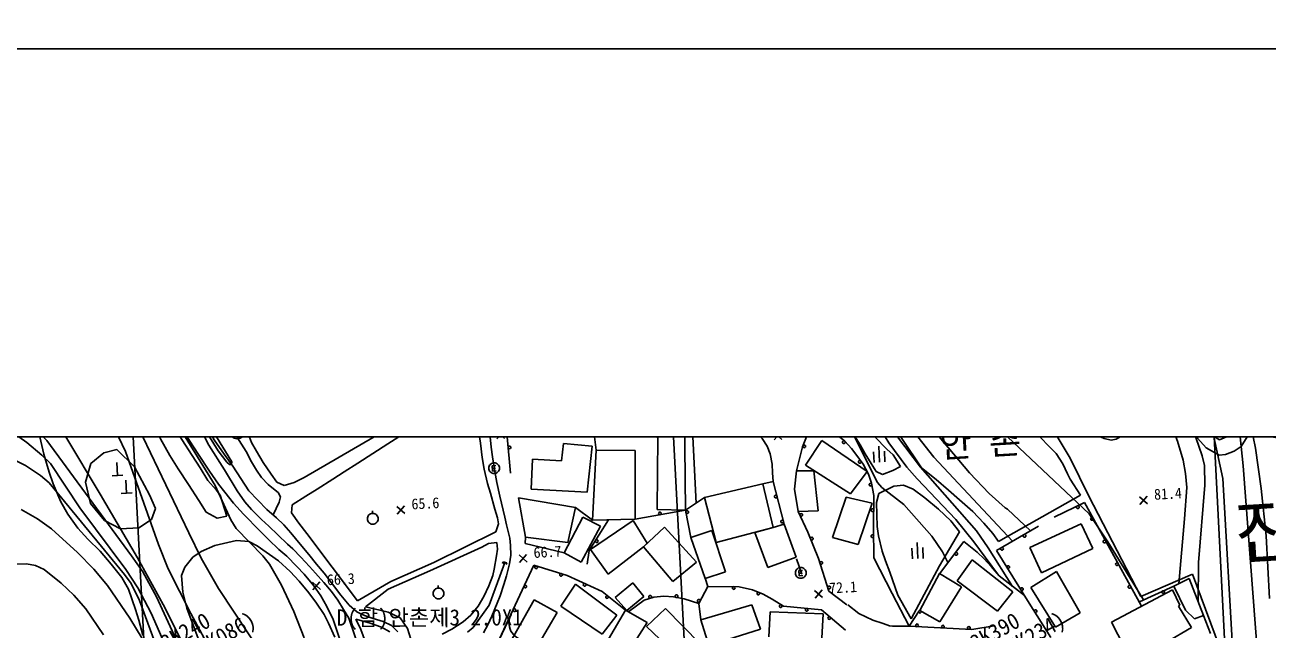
# Model space of a CAD drawing. Header units: millimetres. Extents: x 9574 to 10370, y 1103 to 1809.
# Drawn here: x 9975.1 to 10205.5, y 1511.5 to 1623.5 of the extents above; entities that cross this region are included whole.
import ezdxf
from ezdxf.xclip import XClip

# ---------------------------------------------------------------- set-up
doc = ezdxf.new("R2010")
doc.units = ezdxf.units.MM
doc.header["$LTSCALE"] = 10
doc.header["$MEASUREMENT"] = 0
doc.header["$XCLIPFRAME"] = 2
doc.layers.add('TX-PAPR', color=2, linetype='Continuous', plot=False)
doc.layers.add('TZ-BASE', color=253, linetype='Continuous')
doc.styles.add('GR', font='GulimChe.ttf')
doc.styles.add('HANA', font='GulimChe.ttf')

# ---------------------------------------------------------------- blocks, each defined once
blk = doc.blocks.new('JD-SDKSDK43SA')
at = {"layer": 'TZ-BASE'}
for p, q in [((552.29, -218.64), (524.84, 307.02)), ((452.42, -223.85), (424.97, 301.81)), ((352.56, -229.07), (325.11, 296.59)), ((525.26, 89.4, 81), (530.17, 74.19, 81)), ((401.22, 87.3, 65.18), (381.32, 74.99, 65.18)), ((420.9, 86.2, 71.39), (422.46, 72.57, 71.39)), ((513.79, 60.78, 81), (487.09, 85.87, 81)), ((528.72, 87.44, 80), (533.57, 74.88, 80)), ((334.61, 83.1, 68), (346.99, 57.24, 68)), ((441.02, 62.76, 71.78), (439.85, 84.29, 71.78)), ((438.95, 81.47, 71.87), (438.89, 73.19, 71.87)), ((486.69, 74.18, 80), (481.6, 80.7, 80)), ((321.19, 79.96, 70), (330.56, 64.38, 70)), ((354.96, 70.41, 65), (349.91, 78.61, 65)), ((433.87, 74.89, 71.87), (423.4, 79.37, 71.87)), ((516.57, 74.7, 82), (506.74, 79.22, 82)), ((538.58, 67.28, 79), (535.86, 80.02, 79)), ((543.36, 79.16, 77), (544.62, 72.91, 77)), ((314, 76.07, 72), (316.98, 73.97, 72)), ((317.91, 77.12, 71), (320.67, 74.35, 71)), ((318.93, 77.13, 73.34), (320.12, 71.79, 73.34)), ((332.95, 77.12, 69), (335.28, 72.31, 69)), ((341.73, 74.62, 67.02), (340.23, 77.7, 67.02)), ((344.41, 76.69, 67.02), (345.69, 74.51, 67.02)), ((345.26, 76.66, 67), (351.85, 66.02, 67)), ((350.71, 73.48, 65.67), (348.38, 77.74, 65.67)), ((349.49, 77.02, 65), (352.44, 72.44, 65)), ((349.98, 77.35, 66.16), (351.69, 74.43, 66.16)), ((353.48, 76.83, 65), (355.03, 74.98, 65)), ((358.25, 74.95, 65.18), (358.74, 76.16, 65.18)), ((383.89, 73.7, 65.82), (388.2, 76.45, 65.82)), ((400.66, 76.69, 65.82), (401.01, 73.86, 65.82)), ((404.01, 76.05, 66.44), (405.5, 74.71, 66.44)), ((404.09, 74.64, 66.44), (405.43, 76.12, 66.44)), ((476.72, 73.91, 77), (474.22, 77.83, 77)), ((482.56, 69.42, 78), (477.17, 76.51, 78)), ((479.08, 74.67, 81.16), (477.91, 76.94, 81.16)), ((479.89, 77.76, 79), (485.04, 71.22, 79)), ((507.07, 76.14, 79.53), (508.08, 74.75, 79.53)), ((533.87, 74.78, 79.53), (532.9, 76.39, 79.53)), ((541.43, 78.28, 78), (542.35, 69.67, 78)), ((316.98, 73.97, 72), (319.73, 71.64, 72)), ((320.67, 74.35, 71), (336.36, 52.97, 71)), ((343.49, 71.58, 67.02), (341.73, 74.62, 67.02)), ((345.69, 74.51, 67.02), (347.62, 71.58, 67.02)), ((346.06, 75.98, 67), (347.18, 74.23, 67)), ((347.18, 74.23, 67), (348.64, 71.9, 67)), ((351.69, 74.43, 66.16), (353.54, 71.79, 66.16)), ((355.03, 74.98, 65), (355.38, 74.79, 65)), ((355.38, 74.79, 65), (355.91, 74.66, 65)), ((355.64, 75.42, 65.36), (357.63, 72.31, 65.36)), ((355.91, 74.66, 65), (356.53, 74.75, 65)), ((356.53, 74.75, 65), (357.27, 75.2, 65)), ((358.6, 73.97, 65.18), (358.25, 74.95, 65.18)), ((359.55, 72.38, 65.18), (358.6, 73.97, 65.18)), ((381.32, 74.99, 65.18), (368.38, 67.47, 65.18)), ((401.01, 73.86, 65.82), (401.34, 71.16, 65.82)), ((402.78, 75.35, 68.71), (403.01, 73.1, 68.71)), ((406.62, 68.27, 71.39), (405.94, 75.52, 71.39)), ((416.04, 70.58, 69.67), (416.43, 73.79, 69.67)), ((416.43, 73.79, 69.67), (421.75, 73.29, 69.67)), ((433.77, 61.56, 71.87), (433.87, 74.89, 71.87)), ((451.88, 76.02, 73.67), (453.22, 74.72, 73.67)), ((453.22, 74.72, 73.67), (454.14, 73.29, 73.67)), ((455.37, 75.86, 73.1), (456.85, 74.52, 73.1)), ((455.44, 74.44, 73.1), (456.78, 75.93, 73.1)), ((460.72, 73.16, 76.21), (461.51, 75.09, 76.21)), ((464.27, 74.3, 76.77), (461.27, 69.78, 76.77)), ((472.67, 68.57, 76.77), (464.27, 74.3, 76.77)), ((467.35, 75.18, 76.21), (468.56, 74.18, 76.21)), ((468.56, 74.18, 76.21), (469.8, 72.86, 76.21)), ((474.62, 66.53, 76), (470.22, 75.24, 76)), ((471.4, 73.5, 76.8), (470.25, 75.36, 76.8)), ((473.82, 75.28, 76.8), (476.34, 72.72, 76.8)), ((480.01, 69.4, 77), (476.72, 73.91, 77)), ((482.73, 69.26, 81.16), (479.08, 74.67, 81.16)), ((491.65, 68.33, 80), (486.69, 74.18, 80)), ((504.67, 75.01, 81.16), (506.46, 73.16, 81.16)), ((508.08, 74.75, 79.53), (509.2, 72.93, 79.53)), ((517.92, 74.42, 82), (516.57, 74.7, 82)), ((518.82, 74.55, 82), (517.92, 74.42, 82)), ((519.59, 75.02, 82), (518.82, 74.55, 82)), ((530.17, 74.19, 81), (531.23, 70.69, 81)), ((533.57, 74.88, 80), (534.76, 71.52, 80)), ((535.53, 72.95, 79.53), (533.87, 74.78, 79.53)), ((535.52, 75.89, 75.55), (537.98, 74.45, 75.55)), ((537.98, 74.45, 75.55), (539.28, 75, 75.55)), ((543.15, 75.08, 79.53), (542.01, 73.23, 79.53)), ((319.73, 71.64, 72), (321.33, 70.06, 72)), ((320.12, 71.79, 73.34), (321.11, 68.46, 73.34)), ((331.23, 72.05, 69.07), (328.83, 70.08, 69.07)), ((333.62, 72.69, 69.07), (331.23, 72.05, 69.07)), ((336.92, 69.47, 69.07), (333.62, 72.69, 69.07)), ((335.28, 72.31, 69), (341.35, 55.05, 69)), ((345.02, 69.06, 67.02), (343.49, 71.58, 67.02)), ((347.62, 71.58, 67.02), (349.07, 69.25, 67.02)), ((348.64, 71.9, 67), (350.81, 68.63, 67)), ((353.57, 68.91, 65.67), (350.71, 73.48, 65.67)), ((352.44, 72.44, 65), (354.05, 70.34, 65)), ((353.54, 71.79, 66.16), (355.13, 69.56, 66.16)), ((357.63, 72.31, 65.36), (358.59, 70.4, 65.36)), ((360.78, 70.26, 65.18), (359.55, 72.38, 65.18)), ((378.3, 70.14, 65.82), (383.89, 73.7, 65.82)), ((403.01, 73.1, 68.71), (403.25, 71.28, 68.71)), ((421.75, 73.29, 69.67), (420.81, 64.77, 69.67)), ((421.78, 59.57, 71.39), (422.46, 72.57, 71.39)), ((422.46, 72.57, 71.39), (429.68, 72.46, 71.39)), ((429.68, 72.46, 71.39), (429.71, 59.76, 71.39)), ((438.89, 73.19, 71.87), (439.02, 61.46, 71.87)), ((454.14, 73.29, 73.67), (454.69, 71.86, 73.67)), ((454.69, 71.86, 73.67), (455.11, 69.94, 73.67)), ((459.6, 68.72, 76.21), (460.72, 73.16, 76.21)), ((469.8, 72.86, 76.21), (470.8, 71.57, 76.21)), ((470.8, 71.57, 76.21), (471.94, 69.92, 76.21)), ((472.34, 71.85, 76.8), (471.4, 73.5, 76.8)), ((473.4, 70.05, 76.8), (472.34, 71.85, 76.8)), ((473.98, 70.26, 76.33), (473.87, 72.25, 76.33)), ((474.82, 73.3, 76.33), (474.98, 70.31, 76.33)), ((475.98, 70.36, 76.33), (475.87, 72.36, 76.33)), ((476.34, 72.72, 76.8), (477.5, 71.7, 76.8)), ((477.5, 71.7, 76.8), (478.83, 69.5, 76.8)), ((506.46, 73.16, 81.16), (507.68, 71.9, 81.16)), ((507.68, 71.9, 81.16), (508.97, 70.02, 81.16)), ((509.2, 72.93, 79.53), (510.32, 71.05, 79.53)), ((534.76, 71.52, 80), (535.17, 69.73, 80)), ((537.88, 71.61, 79.53), (535.53, 72.95, 79.53)), ((539.06, 71.73, 79.53), (537.88, 71.61, 79.53)), ((540.68, 72.37, 79.53), (539.06, 71.73, 79.53)), ((542.01, 73.23, 79.53), (540.68, 72.37, 79.53)), ((544.62, 72.91, 77), (545.72, 65.44, 77)), ((314.65, 70.72, 73), (316.7, 69.72, 73)), ((316.7, 69.72, 73), (319.49, 67.83, 73)), ((321.33, 70.06, 72), (326.81, 61.87, 72)), ((328.83, 70.08, 69.07), (327.84, 66.59, 69.07)), ((333.78, 67.86, 69.6), (333.66, 70.26, 69.6)), ((339.68, 64.3, 69.07), (336.92, 69.47, 69.07)), ((349.07, 69.25, 67.02), (350.51, 66.94, 67.02)), ((354.05, 70.34, 65), (354.52, 69.9, 65)), ((354.52, 69.9, 65), (354.87, 69.91, 65)), ((354.87, 69.91, 65), (354.96, 70.41, 65)), ((355.13, 69.56, 66.16), (356.63, 67.27, 66.16)), ((358.59, 70.4, 65.36), (359.53, 68.85, 65.36)), ((362.22, 68.08, 65.18), (360.78, 70.26, 65.18)), ((375.79, 68.54, 65.82), (378.3, 70.14, 65.82)), ((401.34, 71.16, 65.82), (401.72, 69, 65.82)), ((403.87, 69.68, 66.49), (403.21, 69.64, 66.49)), ((403.21, 69.64, 66.49), (403.26, 68.68, 66.49)), ((403.81, 69.19, 66.49), (403.23, 69.16, 66.49)), ((403.25, 71.28, 68.71), (403.71, 68.6, 68.71)), ((410.43, 65.32, 69.67), (410.66, 70.85, 69.67)), ((410.66, 70.85, 69.67), (416.04, 70.58, 69.67)), ((455.11, 69.94, 73.67), (455.15, 68.35, 73.67)), ((461.27, 69.78, 76.77), (469.6, 64.45, 76.77)), ((471.94, 69.92, 76.21), (472.95, 68.08, 76.21)), ((474.38, 68.59, 76.8), (473.4, 70.05, 76.8)), ((478.83, 69.5, 76.8), (477.41, 68.75, 76.8)), ((481.95, 67.22, 77), (480.01, 69.4, 77)), ((492.92, 57.59, 78), (482.56, 69.42, 78)), ((485.47, 67.12, 81.16), (482.73, 69.26, 81.16)), ((485.04, 71.22, 79), (499.6, 55.68, 79)), ((508.97, 70.02, 81.16), (509.79, 68.18, 81.16)), ((510.32, 71.05, 79.53), (513.77, 64.02, 79.53)), ((531.23, 70.69, 81), (531.69, 68.2, 81)), ((535.17, 69.73, 80), (535.24, 66.04, 80)), ((542.35, 69.67, 78), (545.82, 24.39, 78)), ((319.49, 67.83, 73), (321.1, 66.51, 73)), ((321.11, 68.46, 73.34), (321.87, 66.31, 73.34)), ((332.79, 67.81, 69.6), (334.78, 67.92, 69.6)), ((335.46, 64.57, 69.8), (335.33, 66.97, 69.8)), ((346.92, 66.16, 67.02), (345.02, 69.06, 67.02)), ((350.51, 66.94, 67.02), (352.08, 65.18, 67.02)), ((350.81, 68.63, 67), (352.5, 66.26, 67)), ((355.93, 65.04, 65.67), (353.57, 68.91, 65.67)), ((356.63, 67.27, 66.16), (358.12, 65.01, 66.16)), ((359.53, 68.85, 65.36), (360.47, 67.5, 65.36)), ((360.47, 67.5, 65.36), (361.68, 66.2, 65.36)), ((363.31, 66.63, 65.18), (362.22, 68.08, 65.18)), ((368.38, 67.47, 65.18), (366.49, 66.58, 65.18)), ((370.76, 65.32, 65.82), (373.7, 67.18, 65.82)), ((373.7, 67.18, 65.82), (375.79, 68.54, 65.82)), ((401.72, 69, 65.82), (402.35, 66.4, 65.82)), ((403.26, 68.68, 66.49), (403.92, 68.72, 66.49)), ((403.71, 68.6, 68.71), (404.08, 66.57, 68.71)), ((455.15, 68.35, 73.67), (455.28, 66.76, 73.67)), ((459.19, 65.34, 76.21), (459.6, 68.72, 76.21)), ((459.6, 68.72, 76.21), (462.82, 68.7, 76.21)), ((462.82, 68.7, 76.21), (463.62, 61.28, 76.21)), ((469.6, 64.45, 76.77), (472.67, 68.57, 76.77)), ((472.95, 68.08, 76.21), (473.51, 66.42, 76.21)), ((475.51, 68.02, 76.8), (474.38, 68.59, 76.8)), ((477.41, 68.75, 76.8), (475.51, 68.02, 76.8)), ((489.13, 59.68, 77), (481.95, 67.22, 77)), ((487.73, 65.11, 81.16), (485.47, 67.12, 81.16)), ((495.32, 64.49, 80), (491.65, 68.33, 80)), ((509.79, 68.18, 81.16), (510.33, 67.2, 81.16)), ((510.33, 67.2, 81.16), (512.22, 64.18, 81.16)), ((531.69, 68.2, 81), (531.89, 65.66, 81)), ((540.64, 31.55, 79), (538.58, 67.28, 79)), ((321.1, 66.51, 73), (335.06, 49.53, 73)), ((321.87, 66.31, 73.34), (323.29, 62.99, 73.34)), ((327.84, 66.59, 69.07), (328.74, 62.68, 69.07)), ((334.46, 64.52, 69.8), (336.46, 64.63, 69.8)), ((348.82, 63.2, 67.02), (346.92, 66.16, 67.02)), ((351.85, 66.02, 67), (354.8, 59.62, 67)), ((352.08, 65.18, 67.02), (352.82, 64.19, 67.02)), ((352.5, 66.26, 67), (353.66, 64.79, 67)), ((353.66, 64.79, 67), (355.28, 62.73, 67)), ((357.38, 62.97, 65.67), (355.93, 65.04, 65.67)), ((358.12, 65.01, 66.16), (359.76, 63.29, 66.16)), ((361.68, 66.2, 65.36), (362.65, 65.39, 65.36)), ((362.65, 65.39, 65.36), (363.57, 64.68, 65.36)), ((364.68, 66.02, 65.18), (363.31, 66.63, 65.18)), ((363.57, 64.68, 65.36), (363.98, 63.9, 65.36)), ((366.49, 66.58, 65.18), (364.68, 66.02, 65.18)), ((368.64, 64.04, 65.82), (370.76, 65.32, 65.82)), ((402.35, 66.4, 65.82), (402.87, 64.56, 65.82)), ((402.87, 64.56, 65.82), (403.69, 61.64, 65.82)), ((404.08, 66.57, 68.71), (404.64, 64.03, 68.71)), ((420.81, 64.77, 69.67), (410.43, 65.32, 69.67)), ((453.38, 66.28, 73.67), (442.57, 63.79, 73.67)), ((453.38, 66.28, 73.67), (455.28, 66.76, 73.67)), ((455.27, 58.21, 73.67), (453.38, 66.28, 73.67)), ((455.28, 66.76, 73.67), (457.33, 58.82, 73.67)), ((459.88, 61.21, 76.21), (459.19, 65.34, 76.21)), ((473.51, 66.42, 76.21), (473.94, 64.15, 76.21)), ((474.85, 64.54, 75.02), (474.42, 62.83, 75.02)), ((475.41, 65.62, 76), (474.62, 66.53, 76)), ((477.63, 65.86, 75.02), (474.85, 64.54, 75.02)), ((479.47, 62.46, 76), (475.41, 65.62, 76)), ((479.39, 66.05, 75.02), (477.63, 65.86, 75.02)), ((481.21, 65.35, 75.02), (479.39, 66.05, 75.02)), ((483.39, 63.73, 75.02), (481.21, 65.35, 75.02)), ((489.78, 63.34, 81.16), (487.73, 65.11, 81.16)), ((531.89, 65.66, 81), (531.5, 59.81, 81)), ((535.24, 66.04, 80), (534.06, 51.73, 80)), ((545.72, 65.44, 77), (546.62, 56.69, 77)), ((323.29, 62.99, 73.34), (324.55, 60.72, 73.34)), ((328.74, 62.68, 69.07), (331.36, 59.52, 69.07)), ((330.56, 64.38, 70), (337.45, 52.6, 70)), ((340.82, 61.75, 69.07), (339.68, 64.3, 69.07)), ((350.23, 61.09, 67.02), (348.82, 63.2, 67.02)), ((352.82, 64.19, 67.02), (354.01, 60.33, 67.02)), ((355.28, 62.73, 67), (357.1, 60.69, 67)), ((358.62, 61.56, 65.67), (357.38, 62.97, 65.67)), ((359.76, 63.29, 66.16), (361.46, 61.53, 66.16)), ((363.7, 62.9, 65.36), (362.59, 60.58, 65.36)), ((363.98, 63.9, 65.36), (363.7, 62.9, 65.36)), ((365.99, 60.92, 65.82), (366.12, 62.4, 65.82)), ((366.12, 62.4, 65.82), (368.64, 64.04, 65.82)), ((385.62, 60.72, 65.65), (386.96, 62.21, 65.65)), ((404.64, 64.03, 68.71), (405.56, 60.14, 68.71)), ((408.07, 63.69, 69.42), (409.35, 56.43, 69.42)), ((418.65, 61.94, 69.42), (408.07, 63.69, 69.42)), ((439.02, 61.44, 72.19), (442.57, 63.79, 72.19)), ((442.57, 63.79, 73.67), (444.72, 55.44, 73.67)), ((466.28, 56.38, 76.31), (468.79, 63.87, 76.31)), ((468.79, 63.87, 76.31), (473.62, 62.7, 76.31)), ((473.62, 62.7, 76.31), (471, 55.05, 76.31)), ((473.94, 64.15, 76.21), (473.88, 58.15, 76.21)), ((474.42, 62.83, 75.02), (474.54, 58.41, 75.02)), ((484.69, 56.62, 76), (479.47, 62.46, 76)), ((485.91, 61.6, 75.02), (483.39, 63.73, 75.02)), ((492.26, 61.21, 81.16), (489.78, 63.34, 81.16)), ((498.27, 61.89, 80), (495.32, 64.49, 80)), ((512.22, 64.18, 81.16), (497.05, 55.66, 81.16)), ((507.32, 60.12, 80.99), (512.94, 62.86, 80.99)), ((512.94, 62.86, 80.99), (523.47, 43.81, 80.99)), ((513.77, 64.02, 79.53), (523.37, 45.44, 79.53)), ((523.15, 63.92, 81.44), (524.64, 62.59, 81.44)), ((523.22, 62.51, 81.44), (524.56, 64, 81.44)), ((315.95, 61.58, 74), (318.92, 59.86, 74)), ((324.55, 60.72, 73.34), (326.41, 58.11, 73.34)), ((326.81, 61.87, 72), (335.32, 50.45, 72)), ((340.1, 59.71, 69.07), (340.82, 61.75, 69.07)), ((352.24, 59.94, 67.02), (350.23, 61.09, 67.02)), ((354.01, 60.33, 67.02), (352.24, 59.94, 67.02)), ((357.1, 60.69, 67), (360.14, 57.61, 67)), ((360.48, 59.72, 65.67), (358.62, 61.56, 65.67)), ((361.46, 61.53, 66.16), (363.24, 60.03, 66.16)), ((363.24, 60.03, 66.16), (364.59, 58.75, 66.16)), ((367.4, 59, 65.82), (365.99, 60.92, 65.82)), ((381, 61.34, 65.56), (381.02, 60.84, 65.56)), ((385.55, 62.14, 65.65), (387.03, 60.8, 65.65)), ((403.69, 61.64, 65.82), (404.21, 60.04, 65.82)), ((404.21, 60.04, 65.82), (404.39, 58.91, 65.82)), ((405.56, 60.14, 68.71), (405.88, 58.71, 68.71)), ((419.98, 60.13, 69.33), (416.54, 53.55, 69.33)), ((417.2, 55.48, 69.42), (418.65, 61.94, 69.42)), ((421.78, 59.57, 69.42), (418.65, 61.94, 69.42)), ((423.29, 58.47, 69.33), (419.98, 60.13, 69.33)), ((439.02, 61.46, 71.87), (429.71, 59.76, 71.87)), ((439.02, 61.46, 71.87), (433.77, 61.56, 71.87)), ((440.01, 56.35, 72.19), (439.02, 61.44, 72.19)), ((463.62, 61.28, 76.21), (459.88, 61.21, 76.21)), ((461.69, 57.34, 76.21), (459.88, 61.21, 76.21)), ((488.16, 59.47, 75.02), (485.91, 61.6, 75.02)), ((494.3, 59, 81.16), (492.26, 61.21, 81.16)), ((498.66, 61.6, 80), (498.27, 61.89, 80)), ((502.97, 57.61, 80), (498.66, 61.6, 80)), ((517.26, 55.6, 81), (513.79, 60.78, 81)), ((318.92, 59.86, 74), (321.52, 58, 74)), ((321.52, 58, 74), (326.34, 53.61, 74)), ((326.41, 58.11, 73.34), (328.29, 56.09, 73.34)), ((331.36, 59.52, 69.07), (334.34, 57.97, 69.07)), ((334.34, 57.97, 69.07), (337.71, 58.18, 69.07)), ((337.71, 58.18, 69.07), (340.1, 59.71, 69.07)), ((354.8, 59.62, 67), (355.79, 58.02, 67)), ((355.79, 58.02, 67), (360.68, 52.99, 67)), ((360.14, 57.61, 67), (361.78, 55.99, 67)), ((361.82, 58.45, 65.67), (360.48, 59.72, 65.67)), ((363.5, 56.86, 65.67), (361.82, 58.45, 65.67)), ((364.59, 58.75, 66.16), (365.89, 57.24, 66.16)), ((368.86, 57.1, 65.82), (367.4, 59, 65.82)), ((404.39, 58.91, 65.82), (403.85, 57.43, 65.82)), ((405.88, 58.71, 68.71), (406.46, 56.27, 68.71)), ((419.68, 51.78, 69.33), (423.29, 58.47, 69.33)), ((421.2, 53.99, 69.02), (424.77, 59.64, 69.02)), ((421.43, 54.17, 70.06), (429.31, 59.53, 70.06)), ((429.71, 59.76, 71.39), (421.78, 59.57, 71.39)), ((429.31, 59.53, 70.06), (431.94, 55.33, 70.06)), ((435.12, 58.31, 70.06), (431.22, 54.66, 70.06)), ((441.05, 51.82, 70.06), (435.12, 58.31, 70.06)), ((443.89, 57.65, 72.19), (440.01, 56.35, 72.19)), ((446.45, 50.02, 72.19), (443.89, 57.65, 72.19)), ((444.72, 55.44, 73.67), (455.27, 58.21, 73.67)), ((451.89, 57.32, 73.67), (455.27, 58.21, 73.67)), ((455.27, 58.21, 73.67), (457.33, 58.82, 73.67)), ((457.33, 58.82, 73.67), (459.54, 52.75, 73.67)), ((473.88, 58.15, 76.21), (473.94, 52.61, 76.21)), ((474.54, 58.41, 75.02), (474.8, 56.67, 75.02)), ((489.8, 57.43, 75.02), (488.16, 59.47, 75.02)), ((492.43, 55.56, 77), (489.13, 59.68, 77)), ((495.08, 54.48, 78), (492.92, 57.59, 78)), ((495.94, 57.13, 81.16), (494.3, 59, 81.16)), ((496.64, 53.97, 80.78), (504.46, 58.47, 80.78)), ((512.35, 58.89, 81.19), (502.83, 54.5, 81.19)), ((514.47, 54.35, 81.19), (512.35, 58.89, 81.19)), ((531.5, 59.81, 81), (530.42, 47.82, 81)), ((328.29, 56.09, 73.34), (330.54, 53.83, 73.34)), ((346.99, 57.24, 68), (349.27, 52.58, 68)), ((351.83, 54.9, 68.31), (355.85, 55.8, 68.31)), ((355.85, 55.8, 68.31), (358.09, 55.64, 68.31)), ((358.09, 55.64, 68.31), (359.68, 54.84, 68.31)), ((361.78, 55.99, 67), (363.67, 54.15, 67)), ((365.3, 55.16, 65.67), (363.5, 56.86, 65.67)), ((365.89, 57.24, 66.16), (367.62, 55.16, 66.16)), ((378.23, 44.66, 65.82), (368.86, 57.1, 65.82)), ((403.85, 57.43, 65.82), (392.41, 51.74, 65.82)), ((404.07, 55.46, 66.04), (402.53, 55.25, 66.04)), ((404.19, 54.21, 66.04), (404.07, 55.46, 66.04)), ((406.46, 56.27, 68.71), (406.62, 54.92, 68.71)), ((409.34, 55.29, 69.33), (409.35, 56.43, 69.33)), ((416.54, 53.55, 69.33), (409.34, 55.29, 69.33)), ((409.35, 56.43, 69.42), (417.2, 55.48, 69.42)), ((431.94, 55.33, 70.06), (431.22, 54.66, 70.06)), ((440.01, 56.35, 72.19), (442.66, 48.76, 72.19)), ((454.3, 50.85, 73.67), (451.89, 57.32, 73.67)), ((463.64, 52.51, 76.21), (461.69, 57.34, 76.21)), ((471, 55.05, 76.31), (466.28, 56.38, 76.31)), ((474.8, 56.67, 75.02), (475.49, 53.87, 75.02)), ((481.93, 55.45, 75.27), (482.08, 52.46, 75.27)), ((486.67, 53.74, 76), (484.69, 56.62, 76)), ((486.09, 49.68, 77.21), (490.62, 55.66, 77.21)), ((486.1, 51.12, 75.02), (489.8, 57.43, 75.02)), ((490.62, 55.66, 80.04), (493.08, 53.68, 80.04)), ((496.82, 49.66, 77), (492.43, 55.56, 77)), ((497.05, 55.66, 81.16), (495.94, 57.13, 81.16)), ((523.91, 44.81, 81), (517.26, 55.6, 81)), ((546.62, 56.69, 77), (547.22, 45.08, 77)), ((326.34, 53.61, 74), (329.39, 50.52, 74)), ((330.54, 53.83, 73.34), (332.62, 51.41, 73.34)), ((341.35, 55.05, 69), (343.19, 50.6, 69)), ((347.74, 52.71, 68.31), (349.3, 53.8, 68.31)), ((349.3, 53.8, 68.31), (351.83, 54.9, 68.31)), ((359.68, 54.84, 68.31), (363.62, 52.04, 68.31)), ((360.68, 52.99, 67), (361.94, 51.44, 67)), ((363.67, 54.15, 67), (365.12, 52.9, 67)), ((366.25, 54.3, 65.67), (365.3, 55.16, 65.67)), ((367.77, 52.73, 65.67), (366.25, 54.3, 65.67)), ((367.62, 55.16, 66.16), (369.22, 53.22, 66.16)), ((369.22, 53.22, 66.16), (370.66, 51.45, 66.16)), ((401.26, 54.59, 66.04), (391.65, 50.19, 66.04)), ((402.53, 55.25, 66.04), (401.26, 54.59, 66.04)), ((403.98, 52.96, 66.04), (404.19, 54.21, 66.04)), ((406.65, 53.1, 68.71), (406.43, 51.5, 68.71)), ((406.62, 54.92, 68.71), (406.65, 53.1, 68.71)), ((408.18, 53.16, 66.74), (409.66, 51.82, 66.74)), ((408.25, 51.75, 66.74), (409.59, 53.23, 66.74)), ((416.54, 53.55, 69.33), (419.68, 51.78, 69.33)), ((420.81, 51.42, 69.02), (421.2, 53.99, 69.02)), ((424.69, 49.56, 70.06), (421.43, 54.17, 70.06)), ((431.22, 54.66, 70.06), (424.69, 49.56, 70.06)), ((431.22, 54.66, 70.06), (436.65, 48.22, 70.06)), ((475.49, 53.87, 75.02), (476.1, 52.04, 75.02)), ((481.08, 52.41, 75.27), (480.98, 54.4, 75.27)), ((483.08, 52.51, 75.27), (482.98, 54.51, 75.27)), ((487.72, 51.65, 76), (486.67, 53.74, 76)), ((493.08, 53.68, 80.04), (494.34, 52.43, 80.04)), ((499.64, 47.32, 78), (495.08, 54.48, 78)), ((502.68, 44.22, 80.78), (496.64, 53.97, 80.78)), ((502.83, 54.5, 81.19), (504.97, 49.82, 81.19)), ((504.97, 49.82, 81.19), (514.47, 54.35, 81.19)), ((314.95, 51.46, 75), (316.9, 51.49, 75)), ((316.9, 51.49, 75), (318.57, 51.19, 75)), ((318.57, 51.19, 75), (320.18, 50.44, 75)), ((332.62, 51.41, 73.34), (334.57, 48.99, 73.34)), ((336.36, 52.97, 71), (338.44, 50, 71)), ((337.45, 52.6, 70), (342.25, 43.98, 70)), ((345.61, 49.32, 68.31), (346.22, 50.9, 68.31)), ((346.22, 50.9, 68.31), (347.74, 52.71, 68.31)), ((349.27, 52.58, 68), (352.46, 46.91, 68)), ((361.94, 51.44, 67), (364.19, 47.54, 67)), ((363.62, 52.04, 68.31), (365.78, 50.06, 68.31)), ((365.12, 52.9, 67), (367.02, 50.99, 67)), ((367.02, 50.99, 67), (368.35, 49.57, 67)), ((369.36, 51.03, 65.67), (367.77, 52.73, 65.67)), ((370.47, 49.79, 65.67), (369.36, 51.03, 65.67)), ((370.66, 51.45, 66.16), (372.04, 49.77, 66.16)), ((392.41, 51.74, 65.82), (384.4, 48.22, 65.82)), ((402.65, 43.88, 66.16), (405.3, 51.04, 66.16)), ((403.58, 50.52, 66.04), (403.98, 52.96, 66.04)), ((403.66, 35.65, 69.33), (410.91, 51.25, 69.33)), ((405.13, 51.57, 66.16), (405.23, 51.89, 66.16)), ((405.23, 51.89, 66.16), (405.9, 51.71, 66.16)), ((405.3, 51.04, 66.16), (405.56, 51.8, 66.16)), ((405.9, 51.71, 66.16), (405.81, 51.38, 66.16)), ((406.43, 51.5, 68.71), (405.86, 49.25, 68.71)), ((410.91, 51.25, 69.33), (417.12, 49.37, 69.33)), ((436.65, 48.22, 70.06), (441.05, 51.82, 70.06)), ((459.54, 52.75, 73.67), (454.3, 50.85, 73.67)), ((459.6, 52.45, 73.36), (460.56, 49.6, 73.36)), ((465.61, 46.42, 76.21), (463.64, 52.51, 76.21)), ((473.94, 52.61, 76.28), (477.29, 46.03, 76.28)), ((476.1, 52.04, 75.02), (476.86, 49.98, 75.02)), ((480.85, 41.33, 75.02), (486.1, 51.12, 75.02)), ((492.16, 52.24, 78.06), (489.34, 48.34, 78.06)), ((499.65, 46.31, 78.06), (492.16, 52.24, 78.06)), ((494.34, 52.43, 80.04), (495.67, 51.02, 80.04)), ((495.67, 51.02, 80.04), (497.15, 49.28, 80.04)), ((534.06, 51.73, 80), (534.02, 44.47, 80)), ((320.18, 50.44, 75), (323.33, 47.95, 75)), ((329.39, 50.52, 74), (331.91, 47.49, 74)), ((334.57, 48.99, 73.34), (335.83, 46.81, 73.34)), ((335.06, 49.53, 73), (336.33, 47.86, 73)), ((335.32, 50.45, 72), (337.55, 47.04, 72)), ((338.44, 50, 71), (340.98, 45.37, 71)), ((343.19, 50.6, 69), (347.34, 42.29, 69)), ((345.89, 46.27, 68.31), (345.61, 49.32, 68.31)), ((365.78, 50.06, 68.31), (367.44, 48.32, 68.31)), ((368.35, 49.57, 67), (370.14, 47.46, 67)), ((371.98, 48.05, 65.67), (370.47, 49.79, 65.67)), ((372.04, 49.77, 66.16), (373.6, 47.75, 66.16)), ((391.65, 50.19, 66.04), (383.94, 46.79, 66.04)), ((402.6, 47.42, 66.04), (403.3, 49.36, 66.04)), ((403.3, 49.36, 66.04), (403.58, 50.52, 66.04)), ((405.86, 49.25, 68.71), (405.39, 47.69, 68.71)), ((417.12, 49.37, 69.33), (423.59, 46.38, 69.33)), ((442.66, 48.76, 72.19), (446.45, 50.02, 72.19)), ((442.67, 48.85, 69.37), (443.19, 47.3, 69.37)), ((460.69, 50.28, 72.18), (460.03, 50.25, 72.18)), ((460.03, 50.25, 72.18), (460.08, 49.29, 72.18)), ((460.63, 49.8, 72.18), (460.05, 49.77, 72.18)), ((460.08, 49.29, 72.18), (460.74, 49.32, 72.18)), ((476.86, 49.98, 75.02), (478.35, 45.71, 75.02)), ((486.1, 49.72, 77.5), (482.47, 42.88, 77.5)), ((490.14, 47.24, 77.5), (486.1, 49.72, 77.5)), ((497.15, 49.28, 80.04), (501.82, 45.61, 80.04)), ((507.74, 50.09, 81.04), (503, 47.11, 81.04)), ((512.17, 42.44, 81.04), (507.74, 50.09, 81.04)), ((523.37, 45.44, 79.53), (532.95, 49.6, 79.53)), ((532.37, 48.77, 81.38), (529.49, 47.36, 81.38)), ((535, 41.92, 81.38), (532.37, 48.77, 81.38)), ((532.95, 49.6, 79.53), (539.31, 32.59, 79.53)), ((323.33, 47.95, 75), (325.71, 45.71, 75)), ((331.91, 47.49, 74), (336.05, 41.47, 74)), ((335.83, 46.81, 73.34), (337.09, 43.06, 73.34)), ((336.33, 47.86, 73), (337.88, 44.7, 73)), ((337.55, 47.04, 72), (340, 42.36, 72)), ((346.61, 43.28, 68.31), (345.89, 46.27, 68.31)), ((352.46, 46.91, 68), (364.7, 28.56, 68)), ((364.19, 47.54, 67), (366.43, 42.67, 67)), ((367.44, 48.32, 68.31), (369.23, 46.11, 68.31)), ((369.23, 46.11, 68.31), (370.66, 44.25, 68.31)), ((369.88, 48.1, 66.34), (371.36, 46.76, 66.34)), ((369.95, 46.69, 66.34), (371.29, 48.18, 66.34)), ((370.14, 47.46, 67), (371.46, 45.58, 67)), ((373.4, 46.41, 65.67), (371.98, 48.05, 65.67)), ((374.62, 44.76, 65.67), (373.4, 46.41, 65.67)), ((373.6, 47.75, 66.16), (375.16, 45.7, 66.16)), ((384.4, 48.22, 65.82), (378.23, 44.66, 65.82)), ((383.94, 46.79, 66.04), (379.71, 43.52, 66.04)), ((393.17, 47.51, 65.56), (393.19, 47.01, 65.56)), ((401.66, 45.44, 66.04), (402.6, 47.42, 66.04)), ((405.39, 47.69, 68.71), (404.67, 45.59, 68.71)), ((418.63, 47.75, 69.37), (415.92, 43.64, 69.37)), ((426.3, 42, 69.37), (418.63, 47.75, 69.37)), ((423.59, 46.38, 69.33), (427.93, 42.94, 69.33)), ((425.98, 45.26, 69.87), (429.24, 48.01, 69.87)), ((429.24, 48.01, 69.87), (431.31, 45.46, 69.87)), ((443.19, 47.3, 69.37), (441.51, 44.14, 69.37)), ((443.19, 47.3, 73.2), (448.95, 47.27, 73.2)), ((448.95, 47.27, 73.2), (451.44, 46.69, 73.2)), ((451.44, 46.69, 73.2), (453.41, 45.88, 73.2)), ((462.94, 46.58, 72.07), (464.43, 45.25, 72.07)), ((463.02, 45.17, 72.07), (464.35, 46.66, 72.07)), ((468.92, 43.94, 76.21), (465.61, 46.42, 76.21)), ((486.12, 40.78, 77.5), (490.14, 47.24, 77.5)), ((489.34, 48.34, 78.06), (496.82, 42.71, 78.06)), ((496.82, 42.71, 78.06), (499.65, 46.31, 78.06)), ((503, 47.11, 81.04), (507.56, 39.76, 81.04)), ((529.28, 46.71, 83.66), (517.96, 40.7, 83.66)), ((523.12, 44.44, 81.38), (529.49, 47.36, 81.38)), ((530.65, 43.83, 83.66), (529.28, 46.71, 83.66)), ((529.49, 47.36, 81.38), (531.66, 42.95, 81.38)), ((325.71, 45.71, 75), (327.9, 43.2, 75)), ((337.88, 44.7, 73), (346.64, 20.84, 73)), ((340.98, 45.37, 71), (344.96, 36.83, 71)), ((342.25, 43.98, 70), (345.84, 36.89, 70)), ((370.66, 44.25, 68.31), (372.05, 42.14, 68.31)), ((371.46, 45.58, 67), (372.59, 43.61, 67)), ((375.68, 43.07, 65.67), (374.62, 44.76, 65.67)), ((375.16, 45.7, 66.16), (376.71, 43.83, 66.16)), ((376.71, 43.83, 66.16), (378.14, 42.64, 66.16)), ((399.69, 39.74, 66.16), (402.65, 43.88, 66.16)), ((400.61, 43.68, 66.04), (401.66, 45.44, 66.04)), ((404.15, 44.2, 68.71), (403.13, 41.83, 68.71)), ((404.67, 45.59, 68.71), (404.15, 44.2, 68.71)), ((411.01, 44.82, 68.56), (406.01, 36.09, 68.56)), ((415.22, 42.48, 68.56), (411.01, 44.82, 68.56)), ((428.13, 42.84, 69.87), (425.98, 45.26, 69.87)), ((431.31, 45.46, 69.87), (428.13, 42.84, 69.87)), ((431.39, 44.75, 69.37), (428.54, 42.68, 69.37)), ((433.16, 45.36, 69.37), (431.39, 44.75, 69.37)), ((434.98, 45.49, 69.37), (433.16, 45.36, 69.37)), ((436.77, 45.37, 69.37), (434.98, 45.49, 69.37)), ((438.75, 45.03, 69.37), (436.77, 45.37, 69.37)), ((441.51, 44.14, 69.37), (438.75, 45.03, 69.37)), ((441.51, 44.14, 71.22), (441.89, 41.15, 71.22)), ((451.3, 43.94, 71.22), (441.89, 41.15, 71.22)), ((452.9, 39.4, 71.22), (451.3, 43.94, 71.22)), ((453.41, 45.88, 73.2), (455.07, 44.96, 73.2)), ((455.07, 44.96, 73.2), (457.17, 43.66, 73.2)), ((471.11, 42.3, 76.28), (469.11, 43.93, 76.28)), ((477.29, 46.03, 76.28), (480.48, 39.94, 76.28)), ((478.35, 45.71, 75.02), (480.85, 41.33, 75.02)), ((506.71, 37.85, 80.78), (502.68, 44.22, 80.78)), ((530.35, 43.65, 83.66), (530.65, 43.83, 83.66)), ((327.9, 43.2, 75), (331.2, 38.35, 75)), ((336.05, 41.47, 74), (338.32, 37.7, 74)), ((337.09, 43.06, 73.34), (337.73, 41.08, 73.34)), ((340, 42.36, 72), (343.3, 34.91, 72)), ((348.71, 37.69, 68.31), (346.61, 43.28, 68.31)), ((347.34, 42.29, 69), (351.52, 34.68, 69)), ((366.43, 42.67, 67), (368.35, 37.78, 67)), ((372.05, 42.14, 68.31), (372.84, 40.55, 68.31)), ((372.59, 43.61, 67), (373.72, 41.21, 67)), ((376.62, 41.46, 65.67), (375.68, 43.07, 65.67)), ((378.14, 42.64, 66.16), (379.57, 41.95, 66.16)), ((379.57, 41.95, 66.16), (381.16, 41.39, 66.16)), ((379.71, 43.52, 66.04), (381.33, 43.17, 66.04)), ((381.33, 43.17, 66.04), (383.94, 42.53, 66.04)), ((383.94, 42.53, 66.04), (386.18, 41.5, 66.04)), ((386.18, 41.5, 66.04), (387.5, 39.53, 66.04)), ((397.81, 40.76, 66.04), (399.24, 42.03, 66.04)), ((399.24, 42.03, 66.04), (400.61, 43.68, 66.04)), ((403.13, 41.83, 68.71), (402.42, 40.22, 68.71)), ((406.7, 42.15), (403.46, 35.2)), ((410.11, 33.82, 68.56), (415.22, 42.48, 68.56)), ((415.92, 43.64, 69.37), (423.58, 38.51, 69.37)), ((427.93, 42.94, 69.33), (422.17, 33.22, 69.33)), ((423.58, 38.51, 69.37), (426.3, 42, 69.37)), ((431.93, 40.64, 69.33), (427.93, 42.94, 69.33)), ((435.32, 43.22, 69.8), (431.82, 39.93, 69.8)), ((441.75, 36.72, 69.8), (435.32, 43.22, 69.8)), ((454.44, 37.96, 72.94), (454.73, 42.63, 72.94)), ((454.73, 42.63, 72.94), (464.52, 42.26, 72.94)), ((457.17, 43.66, 73.2), (464.24, 42.96, 73.2)), ((464.24, 42.96, 73.2), (468.7, 39.21, 73.2)), ((464.52, 42.26, 72.94), (464.29, 37.74, 72.94)), ((473.76, 41.1, 76.28), (471.11, 42.3, 76.28)), ((480.48, 39.94, 77.21), (482.29, 42.83, 77.21)), ((482.47, 42.88, 77.5), (486.12, 40.78, 77.5)), ((507.56, 39.76, 81.04), (512.17, 42.44, 81.04)), ((532.8, 39.69, 83.66), (530.35, 43.65, 83.66)), ((531.66, 42.95, 81.38), (533.36, 41.3, 81.38)), ((533.36, 41.3, 81.38), (535, 41.92, 81.38)), ((535, 41.92, 81.26), (536.33, 38.58, 81.26)), ((337.73, 41.08, 73.34), (338.48, 38.32, 73.34)), ((372.84, 40.55, 68.31), (374.03, 37.91, 68.31)), ((373.72, 41.21, 67), (375.03, 37.32, 67)), ((378.88, 34.88, 65.67), (376.62, 41.46, 65.67)), ((377.96, 41.28, 66.44), (378.85, 39.33, 66.44)), ((380.4, 40.57, 66.44), (377.96, 41.28, 66.44)), ((378.85, 39.33, 66.44), (379.72, 36.99, 66.44)), ((382.68, 39.81, 66.44), (380.4, 40.57, 66.44)), ((381.16, 41.39, 66.16), (382.98, 40.85, 66.16)), ((384.21, 38.93, 66.44), (382.68, 39.81, 66.44)), ((382.98, 40.85, 66.16), (384.52, 40.1, 66.16)), ((384.52, 40.1, 66.16), (385.73, 38.9, 66.16)), ((387.5, 39.53, 66.04), (388.14, 37.53, 66.04)), ((393.91, 38.49, 66.04), (395.72, 39.38, 66.04)), ((395.72, 39.38, 66.04), (397.81, 40.76, 66.04)), ((398.61, 38.83, 66.16), (399.69, 39.74, 66.16)), ((402.42, 40.22, 68.71), (401.58, 38.71, 68.71)), ((425.89, 31.24, 69.33), (431.93, 40.64, 69.33)), ((431.82, 39.93, 69.8), (438.69, 33.38, 69.8)), ((441.89, 41.15, 71.22), (443.35, 36.4, 71.22)), ((443.35, 36.4, 71.22), (452.9, 39.4, 71.22)), ((475.63, 40.46, 76.28), (473.76, 41.1, 76.28)), ((476.8, 40.02, 76.28), (475.63, 40.46, 76.28)), ((477.38, 39.97, 76.28), (476.8, 40.02, 76.28)), ((479.08, 39.97, 76.28), (477.38, 39.97, 76.28)), ((480.48, 39.94, 76.28), (479.08, 39.97, 76.28)), ((492.08, 39.37, 77.21), (480.48, 39.94, 77.21)), ((496.23, 40.01, 77.21), (492.08, 39.37, 77.21)), ((517.96, 40.7, 83.66), (522.21, 32.47, 83.66)), ((528.18, 36.99, 83.66), (532.8, 39.69, 83.66))]:
    blk.add_line(p, q, dxfattribs=at)
for centre, radius in [((468.35, 74.03, 76.21), 0.25), ((406.42, 73.05, 71.39), 0.25), ((461.03, 73.25, 76.21), 0.25), ((403.56, 69.21, 66.49), 1), ((471.33, 70.37, 76.21), 0.25), ((473.31, 66.15, 76.21), 0.25), ((455.74, 63.97, 73.67), 0.25), ((511.72, 61.99, 80.99), 0.25), ((381.07, 59.84, 65.56), 1), ((434.28, 60.84, 71.87), 0.25), ((439.34, 61.08, 72.19), 0.25), ((460.46, 60.55, 76.21), 0.25), ((473.66, 61.43, 76.21), 0.25), ((514.33, 59.84, 80.99), 0.25), ((456.94, 59.32, 73.67), 0.25), ((422.57, 55.7, 69.02), 0.25), ((462.43, 56.16, 76.21), 0.25), ((473.65, 56.63, 76.21), 0.25), ((501.83, 56.67, 80.78), 0.25), ((516.65, 55.64, 80.99), 0.25), ((489.17, 53.34, 77.21), 0.25), ((497.67, 54.28, 80.78), 0.25), ((411.36, 50.85, 69.33), 0.25), ((460.38, 49.82, 72.18), 1), ((464.17, 51.67, 76.21), 0.25), ((498.83, 50.91, 80.78), 0.25), ((518.97, 51.44, 80.99), 0.25), ((415.96, 49.46, 69.33), 0.25), ((393.25, 46.02, 65.56), 1), ((409.34, 47.29, 69.33), 0.25), ((420.34, 47.61, 69.33), 0.25), ((447.96, 47.03, 72.91), 0.25), ((452.51, 45.99, 72.91), 0.25), ((465.65, 47.11, 76.21), 0.25), ((501.36, 46.83, 80.78), 0.25), ((521.29, 47.24, 80.99), 0.25), ((527.54, 46.28, 80.95), 0.25), ((424.48, 45.35, 69.33), 0.25), ((432.48, 45.39, 69.37), 0.25), ((437.35, 45.52, 69.37), 0.25), ((441.5, 44.64, 69.37), 0.25), ((456.66, 43.68, 72.91), 0.25), ((407.32, 42.94, 69.33), 0.25), ((461.48, 42.98, 72.91), 0.25), ((465.66, 41.46, 72.91), 0.25), ((482.48, 42.65, 77.21), 0.25), ((503.9, 42.76, 80.78), 0.25), ((481.93, 40.12, 77.21), 0.25), ((486.72, 39.88, 77.21), 0.25), ((491.52, 39.64, 77.21), 0.25)]:
    blk.add_circle(centre, radius, dxfattribs=at)
blk.add_arc((409.56, 40.59), 3.26, 151.3151, 264.8809, dxfattribs=at)
at = {"layer": 'TZ-BASE', "style": 'HANA'}
for s, height, rotation, p in [('경    산    시', 14.4, 3.4538, (540.65, 75.56)), ('경    산    시', 14.4, 3.4538, (540.65, 75.56)), ('안 촌', 4.8, 3.4538, (486.24, 71.09)), ('진   량   면', 9.6, 3.4538, (540.96, 52.42)), ('진   량   면', 9.6, 3.4538, (540.96, 52.42)), ('81.4', 2, 2.9893, (525.89, 63.36, 81.44)), ('65.6', 2, 2.9893, (388.29, 61.57, 65.65)), ('66.7', 2, 2.9893, (410.92, 52.59, 66.74)), ('66.3', 2, 2.9893, (372.62, 47.54, 66.34)), ('72.1', 2, 2.9893, (465.68, 46.02, 72.07)), ('D(함)안촌제3 2.0X1', 3, 0.0891, (374.42, 40.06, 60.6))]:
    blk.add_text(s, height=height, rotation=rotation, dxfattribs=at).set_placement(p)

msp = doc.modelspace()

# ---------------------------------------------------------------- linework, layer by layer
at = {"layer": 'TX-PAPR'}
msp.add_lwpolyline([(9573.89, 1103.05), (10369.89, 1103.05), (10369.89, 1619.05), (9573.89, 1619.05)], close=True, dxfattribs=at)
at = {"layer": 'TX-PAPR', "elevation": -59.38, "flags": 128}
msp.add_lwpolyline([(9658.44, 1547.26), (10358.47, 1547.26), (10358.47, 1397.26), (9658.51, 1397.26), (9658.44, 1547.26)], dxfattribs=at)

# ---------------------------------------------------------------- block references
at = {"layer": 'TZ-BASE'}
ref = msp.add_blockref('JD-SDKSDK43SA', (9658.47, 1472.26, -59.38), dxfattribs=at)
XClip(ref).set_block_clipping_path([(-0.0310036678, 75), (699.9999999929, 75.0000000632), (699.9999999987, -74.9999999368), (0.0310036678, -75)])

# ---------------------------------------------------------------- texts
at = {"layer": 'TZ-BASE', "style": 'GR'}
for s, p in [('293K240', (9997.93, 1505.66, -59.38)), ('(KPR305K086)', (9997.93, 1501.07, -59.38)), ('293K390', (10147.93, 1505.66, -59.38)), ('(KPR305K234)', (10147.93, 1501.07, -59.38))]:
    msp.add_text(s, height=3, rotation=29.2387, dxfattribs=at).set_placement(p)

doc.saveas('drawing.dxf')
